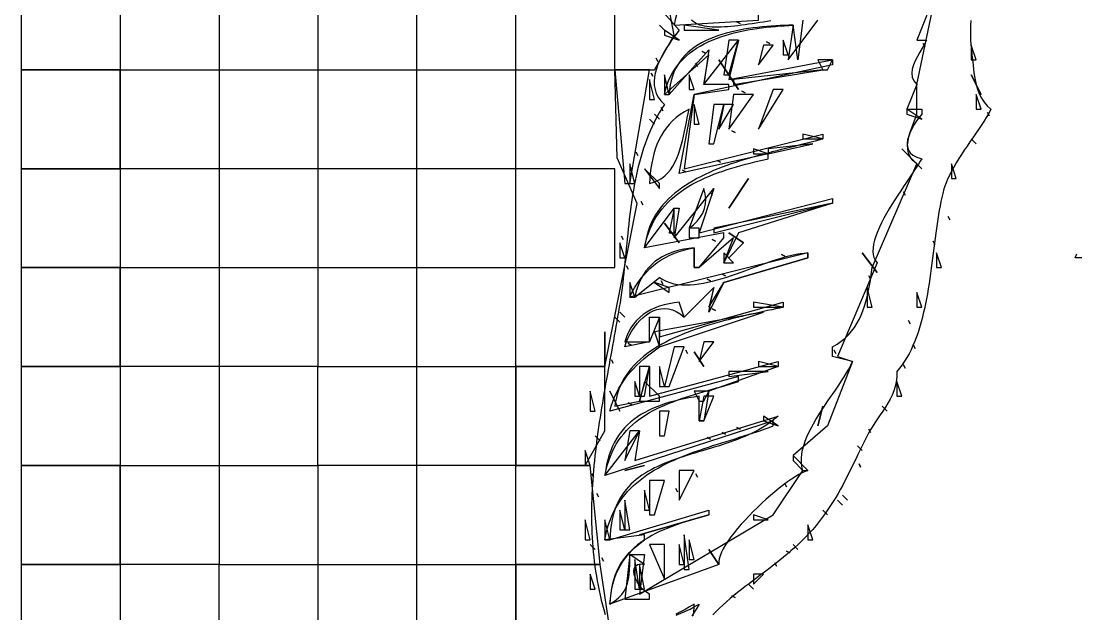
# Model space of a CAD drawing. Extents: x 0 to 320, y 0 to 433.
# Drawn here: x 0 to 213.2, y 183 to 302.8 of the extents above; entities that cross this region are included whole.
import ezdxf

# ---------------------------------------------------------------- set-up
doc = ezdxf.new("R2010")
doc.units = 0
for name, color, linetype in [('C139', 139, 'CONTINUOUS'), ('C147', 147, 'CONTINUOUS'), ('C149', 149, 'CONTINUOUS'), ('C155', 155, 'CONTINUOUS'), ('C157', 157, 'CONTINUOUS'), ('C158', 158, 'CONTINUOUS'), ('C159', 159, 'CONTINUOUS'), ('C167', 167, 'CONTINUOUS'), ('C168', 168, 'CONTINUOUS'), ('C169', 169, 'CONTINUOUS'), ('C178', 178, 'CONTINUOUS'), ('C179', 179, 'CONTINUOUS'), ('C250', 250, 'CONTINUOUS'), ('C251', 251, 'CONTINUOUS'), ('C252', 252, 'CONTINUOUS'), ('C253', 253, 'CONTINUOUS'), ('C254', 254, 'CONTINUOUS'), ('C27', 27, 'CONTINUOUS'), ('C37', 37, 'CONTINUOUS'), ('C7', 7, 'CONTINUOUS')]:
    doc.layers.add(name, color=color, linetype=linetype)

msp = doc.modelspace()

# ---------------------------------------------------------------- linework, layer by layer
at = {"layer": 'C139'}
for points in [[(130, 292), (130, 288), (131, 288), (130, 292)], [(126, 273), (129, 269), (129, 270), (126, 273)], [(128, 240), (129, 237), (150, 244), (128, 240)], [(162, 225), (161, 221), (162, 225)], [(126, 208), (126, 204), (127, 204), (126, 208)], [(125, 199), (139, 203), (125, 199)]]:
    msp.add_lwpolyline(points, dxfattribs=at)
at = {"layer": 'C147'}
for points in [[(154, 299), (154, 296), (155, 296), (154, 299)], [(139.333328, 268.333344), (139.666672, 267.666656), (139.333328, 268.333344)], [(141.666672, 251.666672), (142.333328, 251.333328), (141.666672, 251.666672)], [(148, 246), (148, 245), (154, 245), (148, 246)]]:
    msp.add_lwpolyline(points, dxfattribs=at)
at = {"layer": 'C149'}
msp.add_lwpolyline([(138, 227), (137, 222), (138, 222), (140, 227), (138, 227)], dxfattribs=at)
at = {"layer": 'C155'}
msp.add_lwpolyline([(149, 234), (149, 233), (153, 233), (149, 234)], dxfattribs=at)
at = {"layer": 'C157'}
for points in [[(143.666672, 280.666656), (144.333328, 280.333344), (143.666672, 280.666656)], [(151, 277), (151, 276), (160, 278), (151, 277)], [(138.666672, 250.666672), (139.333328, 250.333328), (138.666672, 250.666672)], [(135, 198), (135, 194), (136, 194), (135, 198)], [(125, 193), (125, 188), (126, 188), (125, 193)]]:
    msp.add_lwpolyline(points, dxfattribs=at)
at = {"layer": 'C158'}
msp.add_lwpolyline([(138, 238), (137, 234), (140, 238), (138, 238)], dxfattribs=at)
at = {"layer": 'C159'}
for points in [[(144, 291), (144, 290), (162, 293), (144, 291)], [(127, 197), (130, 190), (130, 197), (127, 197)]]:
    msp.add_lwpolyline(points, dxfattribs=at)
at = {"layer": 'C167'}
for points in [[(178, 277), (182, 273), (178, 277)], [(132, 265), (131, 260), (132, 260), (132, 265)], [(140, 261), (140, 260), (164, 266), (140, 261)], [(170, 256), (173, 252), (170, 256)], [(129.333328, 250.333328), (129.666672, 249.666672), (129.333328, 250.333328)], [(143, 232), (143, 231), (151, 232), (143, 232)]]:
    msp.add_lwpolyline(points, dxfattribs=at)
at = {"layer": 'C168'}
for points in [[(143, 299), (142, 292), (143, 292), (145, 299), (143, 299)], [(152, 289), (149, 281), (154, 289), (152, 289)], [(140, 286), (139, 278), (140, 278), (142, 286), (140, 286)], [(143, 265), (147, 271), (143, 265)], [(138, 269), (135, 261), (135.8861, 261.678), (136.6421, 262.4101), (137.2646, 263.1956), (137.75, 264.0341), (138.0949, 264.925), (138.2958, 265.8675), (138.3493, 266.8613), (138.2518, 267.9056), (138, 269)], [(143, 255), (146, 258), (143, 255)], [(125, 233), (125, 227), (126, 227), (127, 233), (125, 233)], [(129, 224), (129, 219), (130, 219), (131, 224), (129, 224)], [(133, 212), (133, 206), (136, 212), (133, 212)], [(134, 199), (134, 192), (135, 192), (134, 199)]]:
    msp.add_lwpolyline(points, dxfattribs=at)
at = {"layer": 'C169'}
msp.add_lwpolyline([(122, 206), (122, 200), (123, 200), (122, 206)], dxfattribs=at)
at = {"layer": 'C178'}
for points in [[(144, 288), (143, 281), (148, 288), (144, 288)], [(132, 237), (130, 229), (131, 229), (134, 237), (132, 237)], [(123, 220), (122, 214), (125, 220), (123, 220)], [(127, 210), (127, 203), (128, 203), (130, 210), (127, 210)]]:
    msp.add_lwpolyline(points, dxfattribs=at)
at = {"layer": 'C179'}
for points in [[(150, 298), (149, 294), (152, 298), (150, 298)], [(124, 194), (124, 188), (125, 188), (124, 194)]]:
    msp.add_lwpolyline(points, dxfattribs=at)
at = {"layer": 'C250'}
for points in [[(134, 302), (134, 301), (141, 301), (134, 302)], [(150.666672, 298.666656), (151.333328, 298.333344), (150.666672, 298.666656)], [(137.666672, 296.666656), (138.333328, 296.333344), (137.666672, 296.666656)], [(182.333328, 298.333344), (182.666672, 297.666656), (182.333328, 298.333344)], [(128.333328, 295.333344), (128.666672, 294.666656), (128.333328, 295.333344)], [(136.333328, 294.333344), (136.666672, 293.666656), (136.333328, 294.333344)], [(141, 295), (145, 289), (141, 295)], [(161, 295), (162, 293), (163, 293), (164, 295), (161, 295)], [(127, 291), (127, 287), (128, 287), (127, 291)], [(135, 292), (135, 289), (136, 289), (135, 292)], [(145.666672, 288.666656), (146.333328, 288.333344), (145.666672, 288.666656)], [(129.333328, 285.333344), (129.666672, 284.666656), (129.333328, 285.333344)], [(192, 279), (193, 278), (192, 279)], [(124.333336, 276.333344), (124.666664, 275.666656), (124.333336, 276.333344)], [(123, 274), (123, 270), (124, 270), (123, 274)], [(140.666672, 274.666656), (141.333328, 274.333344), (140.666672, 274.666656)], [(178.333328, 268.333344), (178.666672, 267.666656), (178.333328, 268.333344)], [(130, 262), (133, 258), (130, 262)], [(139.666672, 258.666656), (140.333328, 258.333344), (139.666672, 258.666656)], [(143, 260), (146, 258), (143, 260)], [(185, 256), (185, 253), (186, 253), (185, 256)], [(123, 250), (123, 247), (124, 247), (123, 250)], [(171, 249), (171, 245), (172, 245), (171, 249)], [(139.666672, 244.666672), (140.333328, 244.333328), (139.666672, 244.666672)], [(122.666664, 237.666672), (123.333336, 237.333328), (122.666664, 237.666672)], [(134.333328, 236.333328), (134.666672, 235.666672), (134.333328, 236.333328)], [(136, 236), (138, 233), (136, 236)], [(164.333328, 236.333328), (164.666672, 235.666672), (164.333328, 236.333328)], [(129, 233), (129, 229), (130, 229), (129, 233)], [(124, 230), (124, 227), (125, 227), (124, 230)], [(122.666664, 225.666672), (123.333336, 225.333328), (122.666664, 225.666672)], [(174, 225), (175, 224), (174, 225)], [(141.666672, 219.666672), (142.333328, 219.333328), (141.666672, 219.666672)], [(144.666672, 220.666672), (145.333328, 220.333328), (144.666672, 220.666672)], [(138.666672, 218.666672), (139.333328, 218.333328), (138.666672, 218.666672)], [(169, 217), (170, 216), (169, 217)], [(156, 215), (156, 214), (158, 212), (159, 212), (156, 215)], [(115.333336, 211.333328), (115.666664, 210.666672), (115.333336, 211.333328)], [(122, 212), (126, 213), (122, 212)], [(136.333328, 211.333328), (136.666672, 210.666672), (136.333328, 211.333328)], [(154.333328, 209.333328), (154.666672, 208.666672), (154.333328, 209.333328)], [(148, 203), (148, 202), (151, 202), (148, 203)], [(162, 204), (163, 203), (162, 204)], [(159, 201), (159, 198), (160, 198), (159, 201)], [(133, 197), (133, 193), (134, 193), (133, 197)], [(156, 197), (157, 196), (156, 197)], [(117.333336, 194.333328), (117.666664, 193.666672), (117.333336, 194.333328)], [(139, 196), (141, 193), (139, 196)]]:
    msp.add_lwpolyline(points, dxfattribs=at)
at = {"layer": 'C251'}
for points in [[(129, 302), (130, 301), (129, 302)], [(144.666672, 302.666656), (145.333328, 302.333344), (144.666672, 302.666656)], [(192, 292), (194, 288), (192, 292)], [(136, 286), (136, 282), (137, 282), (136, 286)], [(142, 286), (141, 281), (144, 286), (142, 286)], [(128, 284), (129, 283), (128, 284)], [(179, 285), (179, 284), (182, 283), (179, 285)], [(127, 283), (128, 282), (127, 283)], [(158, 280), (158, 279), (162, 279), (158, 280)], [(148, 277), (148, 276), (151, 276), (148, 277)], [(188, 274), (188, 271), (189, 271), (188, 274)], [(133.666672, 272.666656), (134.333328, 272.333344), (133.666672, 272.666656)], [(125.333336, 266.333344), (125.666664, 265.666656), (125.333336, 266.333344)], [(135, 261), (135, 259), (137, 259), (137, 261), (135, 261)], [(121, 258), (121, 255), (122, 255), (121, 258)], [(184.333328, 258.333344), (184.666672, 257.666656), (184.333328, 258.333344)], [(142, 256), (142, 254), (144, 254), (142, 256)], [(153.666672, 255.666672), (154.333328, 255.333328), (153.666672, 255.666672)], [(128, 250), (131, 248), (131, 249), (128, 250)], [(171.333328, 251.333328), (171.666672, 250.666672), (171.333328, 251.333328)], [(121, 244), (122, 243), (121, 244)], [(120, 243), (121, 242), (120, 243)], [(126, 230), (125, 226), (129, 226), (129, 227), (126, 230)], [(119, 228), (121, 224), (119, 228)], [(136, 228), (137, 226), (138, 226), (139, 228), (136, 228)], [(150, 223), (150, 222), (153, 221), (150, 223)], [(132.333328, 208.333328), (132.666672, 207.666672), (132.333328, 208.333328)], [(165, 206), (166, 205), (165, 206)], [(121, 204), (121, 200), (122, 200), (121, 204)], [(118, 202), (118, 198), (119, 198), (118, 202)], [(123, 195), (122, 186), (127, 186), (127, 187), (126.2243, 187.4787), (125.5393, 188.0748), (124.9555, 188.7543), (124.4835, 189.4831), (124.1339, 190.227), (123.9171, 190.9521), (123.8439, 191.6244), (123.9247, 192.2096), (124.1701, 192.6739), (124.5908, 192.9831), (125.1972, 193.1031), (126, 193), (123, 195)], [(152.333328, 193.333328), (152.666672, 192.666672), (152.333328, 193.333328)], [(115, 191), (115, 188), (116, 188), (115, 191)], [(147, 189), (148, 188), (147, 189)]]:
    msp.add_lwpolyline(points, dxfattribs=at)
at = {"layer": 'C252'}
for points in [[(146, 312), (142, 305), (144, 311), (142.9463, 310.968), (141.9297, 310.8958), (140.9517, 310.7804), (140.0139, 310.6192), (139.1179, 310.4094), (138.2652, 310.1482), (137.4576, 309.8328), (136.6966, 309.4605), (135.9837, 309.0286), (135.3207, 308.5342), (134.709, 307.9746), (134.1503, 307.3471), (133.6461, 306.6488), (133.1982, 305.877), (132.808, 305.029), (132.4771, 304.102), (132.2073, 303.0933), (132, 302), (149, 303), (149, 312), (146, 312)], [(158, 303), (157, 295), (156, 302), (155.1555, 301.979), (154.2923, 301.951), (153.4127, 301.9146), (152.5191, 301.8686), (151.614, 301.8119), (150.6998, 301.7431), (149.7789, 301.661), (148.8536, 301.5645), (147.9265, 301.4523), (146.9999, 301.3231), (146.0762, 301.1758), (145.1579, 301.0091), (144.2473, 300.8217), (143.3469, 300.6126), (142.4592, 300.3803), (141.5864, 300.1237), (140.731, 299.8417), (139.8955, 299.5328), (139.0823, 299.196), (138.2937, 298.83), (137.5321, 298.4335), (136.8001, 298.0054), (136.1, 297.5444), (135.4342, 297.0493), (134.8051, 296.5188), (134.2152, 295.9518), (133.6668, 295.3469), (133.1624, 294.7031), (132.7044, 294.019), (132.2952, 293.2934), (131.9372, 292.525), (131.6328, 291.7128), (131.3845, 290.8554), (131.1946, 289.9516), (131.0657, 289.0002), (131, 288), (139, 297), (138, 290), (145, 299), (143, 291), (164, 295), (164, 294), (136, 288), (134, 273), (162, 280), (162, 279), (161.2424, 278.7852), (160.4636, 278.5723), (159.6648, 278.3606), (158.8476, 278.1494), (158.0133, 277.938), (157.1634, 277.7256), (156.2993, 277.5117), (155.4225, 277.2956), (154.5343, 277.0764), (153.6362, 276.8536), (152.7297, 276.6265), (151.8161, 276.3943), (150.8969, 276.1563), (149.9736, 275.912), (149.0474, 275.6605), (148.12, 275.4012), (147.1926, 275.1334), (146.2668, 274.8564), (145.3439, 274.5696), (144.4255, 274.2721), (143.5128, 273.9634), (142.6074, 273.6427), (141.7107, 273.3094), (140.8241, 272.9627), (139.949, 272.602), (139.0868, 272.2266), (138.2391, 271.8357), (137.4072, 271.4288), (136.5925, 271.005), (135.7966, 270.5638), (135.0207, 270.1043), (134.2663, 269.626), (133.535, 269.1281), (132.828, 268.61), (132.1468, 268.0709), (131.4929, 267.5101), (130.8677, 266.9271), (130.2726, 266.321), (129.709, 265.6912), (129.1784, 265.0369), (128.6822, 264.3576), (128.2218, 263.6525), (127.7987, 262.9209), (127.4142, 262.1621), (127.0699, 261.3754), (126.7671, 260.5602), (126.5073, 259.7158), (126.2919, 258.8414), (126.1223, 257.9363), (126, 257), (132, 265), (133, 265), (132, 259), (140, 269), (137, 260), (164, 267), (164, 266), (145, 260), (142, 254), (144, 259), (137, 253), (136, 253), (136, 257), (134.9525, 256.8812), (133.9452, 256.7177), (132.9788, 256.5082), (132.0543, 256.2515), (131.1725, 255.9463), (130.3343, 255.5914), (129.5406, 255.1856), (128.7923, 254.7275), (128.0903, 254.2159), (127.4354, 253.6497), (126.8285, 253.0274), (126.2706, 252.348), (125.7625, 251.6101), (125.3051, 250.8125), (124.8992, 249.9539), (124.5458, 249.0331), (124.2458, 248.0489), (124, 247), (129, 251), (129.6788, 250.5813), (130.3888, 250.2366), (131.1283, 249.9621), (131.8954, 249.7541), (132.6884, 249.6089), (133.5055, 249.5228), (134.3449, 249.492), (135.205, 249.5128), (136.0839, 249.5816), (136.9798, 249.6945), (137.891, 249.8479), (138.8157, 250.0381), (139.7521, 250.2614), (140.6985, 250.5139), (141.6532, 250.7921), (142.6142, 251.0922), (143.58, 251.4105), (144.5486, 251.7432), (145.5184, 252.0866), (146.4876, 252.4371), (147.4544, 252.7909), (148.417, 253.1443), (149.3737, 253.4935), (150.3226, 253.8349), (151.2621, 254.1648), (152.1904, 254.4794), (153.1057, 254.7749), (154.0062, 255.0478), (154.8901, 255.2943), (155.7558, 255.5106), (156.6013, 255.693), (157.4251, 255.8378), (158.2252, 255.9414), (159, 256), (159, 255), (142, 250), (139, 244), (140, 249), (134, 243), (133, 246), (131.958, 245.8638), (130.9489, 245.6833), (129.9751, 245.4555), (129.0394, 245.1777), (128.1442, 244.8469), (127.2923, 244.4602), (126.4861, 244.015), (125.7285, 243.5082), (125.0218, 242.9371), (124.3688, 242.2988), (123.7721, 241.5905), (123.2342, 240.8093), (122.7578, 239.9524), (122.3455, 239.0169), (122, 238), (127, 238), (127, 243), (129, 243), (129, 239), (154, 246), (154, 245), (153.2527, 244.8307), (152.4816, 244.6596), (151.6884, 244.486), (150.8746, 244.3092), (150.0419, 244.1286), (149.192, 243.9436), (148.3266, 243.7537), (147.4472, 243.5581), (146.5556, 243.3563), (145.6535, 243.1477), (144.7424, 242.9316), (143.8241, 242.7075), (142.9001, 242.4746), (141.9722, 242.2325), (141.0421, 241.9804), (140.1113, 241.7179), (139.1816, 241.4441), (138.2545, 241.1586), (137.3318, 240.8608), (136.4151, 240.5499), (135.5061, 240.2255), (134.6064, 239.8868), (133.7177, 239.5333), (132.8417, 239.1643), (131.98, 238.7793), (131.1342, 238.3776), (130.3061, 237.9586), (129.4972, 237.5217), (128.7093, 237.0663), (127.944, 236.5917), (127.203, 236.0974), (126.4878, 235.5827), (125.8003, 235.047), (125.142, 234.4897), (124.5146, 233.9103), (123.9198, 233.3079), (123.3592, 232.6822), (122.8344, 232.0324), (122.3472, 231.3579), (121.8992, 230.6581), (121.492, 229.9324), (121.1274, 229.1802), (120.8069, 228.4009), (120.5323, 227.5938), (120.3051, 226.7584), (120.1271, 225.894), (120, 225), (125, 226), (127, 233), (127, 227), (153, 234), (153, 233), (139, 228), (138, 222), (137, 222), (137, 227), (135.9765, 226.8406), (134.9689, 226.6652), (133.9784, 226.4723), (133.0059, 226.2607), (132.0529, 226.029), (131.1203, 225.7758), (130.2094, 225.4999), (129.3212, 225.2), (128.4571, 224.8746), (127.6181, 224.5226), (126.8054, 224.1425), (126.0202, 223.7331), (125.2636, 223.293), (124.5368, 222.8209), (123.841, 222.3155), (123.1772, 221.7754), (122.5468, 221.1994), (121.9508, 220.5861), (121.3903, 219.9342), (120.8667, 219.2423), (120.381, 218.5091), (119.9343, 217.7334), (119.5279, 216.9138), (119.163, 216.049), (118.8406, 215.1376), (118.5619, 214.1783), (118.3281, 213.1698), (118.1404, 212.1108), (118, 211), (125, 220), (124, 214), (153, 223), (152.4038, 222.4863), (151.7874, 221.9985), (151.152, 221.5355), (150.4985, 221.0959), (149.8282, 220.6784), (149.1421, 220.2818), (148.4414, 219.9048), (147.727, 219.5461), (147.0002, 219.2046), (146.262, 218.8788), (145.5136, 218.5675), (144.7559, 218.2695), (143.9902, 217.9835), (143.2175, 217.7082), (142.4389, 217.4424), (141.6555, 217.1847), (140.8685, 216.934), (140.0789, 216.6889), (139.2878, 216.4482), (138.4963, 216.2106), (137.7056, 215.9748), (136.9166, 215.7396), (136.1306, 215.5037), (135.3486, 215.2658), (134.5718, 215.0247), (133.8011, 214.779), (133.0378, 214.5276), (132.2829, 214.2691), (131.5376, 214.0023), (130.8028, 213.7259), (130.0798, 213.4387), (129.3696, 213.1393), (128.6733, 212.8266), (127.9921, 212.4991), (127.327, 212.1557), (126.6791, 211.7952), (126.0495, 211.4161), (125.4393, 211.0173), (124.8497, 210.5975), (124.2817, 210.1554), (123.7364, 209.6897), (123.2149, 209.1992), (122.7184, 208.6827), (122.2479, 208.1387), (121.8045, 207.5662), (121.3893, 206.9637), (121.0035, 206.33), (120.6481, 205.664), (120.3242, 204.9642), (120.0329, 204.2294), (119.7754, 203.4584), (119.5527, 202.6498), (119.3659, 201.8025), (119.2161, 200.9151), (119.1045, 199.9864), (119.032, 199.0151), (119, 198), (139, 204), (139, 203), (138.0405, 202.736), (137.0873, 202.4684), (136.1419, 202.1956), (135.2059, 201.9159), (134.2806, 201.6279), (133.3678, 201.33), (132.4689, 201.0206), (131.5855, 200.6981), (130.719, 200.3611), (129.871, 200.008), (129.0431, 199.6371), (128.2367, 199.247), (127.4535, 198.836), (126.6949, 198.4027), (125.9625, 197.9454), (125.2578, 197.4626), (124.5823, 196.9528), (123.9376, 196.4144), (123.3252, 195.8458), (122.7466, 195.2455), (122.2034, 194.6119), (121.697, 193.9434), (121.2291, 193.2386), (120.8012, 192.4958), (120.4148, 191.7135), (120.0713, 190.8901), (119.7724, 190.024), (119.5196, 189.1138), (119.3145, 188.1579), (119.1584, 187.1546), (119.0531, 186.1025), (119, 185), (119.9503, 185.5931), (120.7364, 186.2284), (121.3739, 186.9064), (121.8783, 187.6274), (122.2653, 188.392), (122.5506, 189.2005), (122.7497, 190.0535), (122.8783, 190.9513), (122.952, 191.8944), (122.9865, 192.8832), (122.9972, 193.9183), (123, 195), (126, 195), (125, 187), (152, 203), (158, 212), (157.8128, 212.8097), (157.72, 213.6332), (157.7152, 214.4691), (157.7926, 215.316), (157.9461, 216.1725), (158.1695, 217.0374), (158.4569, 217.9093), (158.8021, 218.7867), (159.1991, 219.6685), (159.6418, 220.5531), (160.1243, 221.4393), (160.6403, 222.3257), (161.1839, 223.211), (161.749, 224.0937), (162.3295, 224.9726), (162.9194, 225.8463), (163.5126, 226.7135), (164.103, 227.5728), (164.6846, 228.4228), (165.2514, 229.2621), (165.7972, 230.0896), (166.316, 230.9037), (166.8017, 231.7031), (167.2483, 232.4866), (167.6498, 233.2526), (168, 234), (164, 235), (164, 237), (164.916, 237.5349), (165.7539, 238.121), (166.5177, 238.7552), (167.2115, 239.4346), (167.8395, 240.156), (168.4056, 240.9166), (168.914, 241.7134), (169.3688, 242.5432), (169.774, 243.4032), (170.1337, 244.2903), (170.4521, 245.2016), (170.7332, 246.1339), (170.9811, 247.0844), (171.1999, 248.05), (171.3936, 249.0278), (171.5664, 250.0146), (171.7223, 251.0076), (171.8655, 252.0037), (172, 253), (181, 274), (180.2334, 274.6728), (179.6892, 275.3909), (179.3425, 276.1493), (179.1684, 276.9434), (179.1419, 277.7683), (179.2382, 278.6191), (179.4324, 279.491), (179.6996, 280.3794), (180.0148, 281.2792), (180.3532, 282.1858), (180.6899, 283.0943), (181, 284), (181, 290), (185, 309)], [(192, 298), (192, 295), (193, 295), (192, 298)], [(127.333336, 292.333344), (127.666664, 291.666656), (127.333336, 292.333344)], [(127, 270), (127.8889, 270.2528), (128.6974, 270.6003), (129.4303, 271.0355), (130.0924, 271.5513), (130.6886, 272.1406), (131.2237, 272.7964), (131.7024, 273.5116), (132.1297, 274.2791), (132.5103, 275.0919), (132.8492, 275.9429), (133.151, 276.8251), (133.4207, 277.7313), (133.6631, 278.6545), (133.883, 279.5877), (134.0852, 280.5237), (134.2745, 281.4556), (134.4558, 282.3762), (134.634, 283.2785), (134.8137, 284.1555), (135, 285), (134.0511, 284.4882), (133.1759, 283.9253), (132.3718, 283.3138), (131.636, 282.6561), (130.9659, 281.9548), (130.3587, 281.2122), (129.8118, 280.4311), (129.3224, 279.6137), (128.8878, 278.7627), (128.5054, 277.8805), (128.1725, 276.9696), (127.8863, 276.0325), (127.6442, 275.0718), (127.4434, 274.0898), (127.2813, 273.0892), (127.1552, 272.0723), (127.0623, 271.0417), (127, 270)], [(122.333336, 253.333328), (122.666664, 252.666672), (122.333336, 253.333328)], [(180.333328, 237.333328), (180.666672, 236.666672), (180.333328, 237.333328)], [(177, 230), (177, 227), (178, 227), (177, 230)], [(171.333328, 220.333328), (171.666672, 219.666672), (171.333328, 220.333328)], [(116, 219), (117, 218), (116, 219)], [(169.333328, 213.333328), (169.666672, 212.666672), (169.333328, 213.333328)], [(166, 207), (167, 206), (166, 207)], [(115, 197), (116, 196), (115, 197)], [(148, 191), (148, 189), (150, 191), (148, 191)], [(136, 185), (135.0914, 184.4283), (134.1752, 183.9018), (133.2519, 183.4165), (132.322, 182.9684)], [(135.8097, 182.6052), (135.954, 183.4275), (136.0191, 184.2269), (136, 185)]]:
    msp.add_lwpolyline(points, dxfattribs=at)
at = {"layer": 'C253'}
for points in [[(185, 309), (181, 299), (183, 299), (182.579, 298.1999), (182.1031, 297.3765), (181.6064, 296.5363), (181.1233, 295.686), (180.6879, 294.8319), (180.3347, 293.9809), (180.0979, 293.1393), (180.0117, 292.3139), (180.1105, 291.5111), (180.4285, 290.7376), (181, 290), (179, 285), (182, 285), (182, 284), (181.489, 283.3537), (180.9826, 282.6551), (180.4992, 281.9173), (180.0573, 281.1537), (179.6756, 280.3774), (179.3725, 279.6016), (179.1664, 278.8395), (179.0761, 278.1044), (179.1199, 277.4095), (179.3164, 276.7679), (179.6842, 276.193), (180.2417, 275.6979), (181.0074, 275.2958), (182, 275), (181.7065, 274.4918), (181.3523, 273.9189), (180.9443, 273.2864), (180.4894, 272.5998), (179.9944, 271.8642), (179.4664, 271.085), (178.9123, 270.2675), (178.3389, 269.4168), (177.7532, 268.5384), (177.1622, 267.6375), (176.5727, 266.7194), (175.9917, 265.7893), (175.426, 264.8526), (174.8827, 263.9145), (174.3686, 262.9803), (173.8907, 262.0554), (173.4558, 261.1449), (173.071, 260.2542), (172.7431, 259.3886), (172.479, 258.5533), (172.2857, 257.7537), (172.1701, 256.9949), (172.1392, 256.2824), (172.1997, 255.6213), (172.3588, 255.0171), (172.6232, 254.4748), (173, 254), (165, 235), (168, 234), (163, 221), (156, 215), (159, 212), (158.4502, 211.7969), (157.8379, 211.5125), (157.1694, 211.1523), (156.4513, 210.7215), (155.6899, 210.2254), (154.8916, 209.6693), (154.0629, 209.0585), (153.2102, 208.3984), (152.3399, 207.6941), (151.4584, 206.9511), (150.5721, 206.1747), (149.6875, 205.3701), (148.811, 204.5427), (147.949, 203.6978), (147.108, 202.8406), (146.2943, 201.9765), (145.5143, 201.1108), (144.7746, 200.2488), (144.0814, 199.3959), (143.4413, 198.5572), (142.8606, 197.7381), (142.3458, 196.944), (141.9033, 196.1801), (141.5396, 195.4518), (141.2609, 194.7643), (141.0738, 194.1229), (140.9847, 193.5331), (141, 193), (119, 185), (119.0836, 186.1248), (119.2159, 187.2007), (119.3983, 188.2303), (119.6321, 189.2165), (119.9188, 190.1621), (120.2597, 191.0699), (120.6563, 191.9426), (121.1099, 192.7831), (121.6219, 193.5942), (122.1938, 194.3787), (122.827, 195.1394), (123.5228, 195.8791), (124.2826, 196.6005), (125.1079, 197.3065), (126, 198), (126, 199), (118, 198), (118.1788, 198.9949), (118.3982, 199.9534), (118.6572, 200.8762), (118.9545, 201.7644), (119.2889, 202.6189), (119.6592, 203.4407), (120.0643, 204.2307), (120.503, 204.9899), (120.974, 205.7192), (121.4763, 206.4195), (122.0086, 207.0919), (122.5697, 207.7372), (123.1585, 208.3565), (123.7738, 208.9506), (124.4144, 209.5206), (125.0791, 210.0674), (125.7667, 210.5918), (126.476, 211.095), (127.2059, 211.5778), (127.9552, 212.0412), (128.7227, 212.4862), (129.5072, 212.9136), (130.3075, 213.3245), (131.1225, 213.7198), (131.9509, 214.1004), (132.7916, 214.4673), (133.6435, 214.8215), (134.5052, 215.1638), (135.3756, 215.4954), (136.2537, 215.817), (137.138, 216.1297), (138.0276, 216.4344), (138.9211, 216.7321), (139.8175, 217.0237), (140.7155, 217.3101), (141.614, 217.5924), (142.5117, 217.8714), (143.4075, 218.1482), (144.3002, 218.4236), (145.1886, 218.6987), (146.0716, 218.9743), (146.9479, 219.2515), (147.8164, 219.5312), (148.6759, 219.8142), (149.5251, 220.1017), (150.363, 220.3945), (151.1884, 220.6936), (152, 221), (152, 222), (118, 211), (118.2098, 212.036), (118.4605, 213.0254), (118.7508, 213.9695), (119.0794, 214.8698), (119.4451, 215.7276), (119.8466, 216.5446), (120.2827, 217.322), (120.752, 218.0614), (121.2535, 218.7642), (121.7857, 219.4318), (122.3476, 220.0658), (122.9377, 220.6674), (123.5549, 221.2383), (124.1979, 221.7798), (124.8654, 222.2933), (125.5563, 222.7804), (126.2692, 223.2424), (127.0029, 223.6809), (127.7562, 224.0972), (128.5278, 224.4928), (129.3164, 224.8692), (130.1208, 225.2277), (130.9397, 225.5699), (131.772, 225.8972), (132.6163, 226.211), (133.4714, 226.5128), (134.336, 226.804), (135.2089, 227.0861), (136.0888, 227.3605), (136.9746, 227.6287), (137.8648, 227.892), (138.7584, 228.1521), (139.6539, 228.4102), (140.5503, 228.6678), (141.4462, 228.9265), (142.3403, 229.1876), (143.2315, 229.4526), (144.1185, 229.7229), (145, 230), (145, 231), (119, 224), (119.2669, 224.9945), (119.5845, 225.9527), (119.9507, 226.8761), (120.3634, 227.7663), (120.8205, 228.6247), (121.3199, 229.4528), (121.8594, 230.2523), (122.437, 231.0245), (123.0505, 231.7711), (123.6979, 232.4934), (124.377, 233.1931), (125.0857, 233.8717), (125.822, 234.5305), (126.5836, 235.1713), (127.3686, 235.7955), (128.1747, 236.4045), (129, 237), (129, 243), (127, 238), (122, 237), (122.2713, 237.8311), (122.6051, 238.6536), (122.9974, 239.459), (123.4443, 240.2385), (123.9417, 240.9837), (124.4858, 241.686), (125.0726, 242.3367), (125.698, 242.9272), (126.3582, 243.4491), (127.0492, 243.8937), (127.767, 244.2524), (128.5077, 244.5166), (129.2673, 244.6778), (130.0418, 244.7273), (130.8273, 244.6566), (131.6198, 244.4571), (132.4154, 244.1202), (133.2101, 243.6374), (134, 243), (140, 249), (139, 245), (142, 250), (159, 255), (159, 256), (123, 247), (123.4577, 247.9623), (123.9572, 248.8803), (124.4979, 249.7536), (125.079, 250.5816), (125.6999, 251.3638), (126.3599, 252.0997), (127.0582, 252.7889), (127.7942, 253.4309), (128.5672, 254.025), (129.3766, 254.571), (130.2215, 255.0682), (131.1013, 255.5161), (132.0154, 255.9143), (132.9629, 256.2623), (133.9434, 256.5596), (134.9559, 256.8056), (136, 257), (136, 253), (137, 253), (142, 259), (142, 260), (126, 257), (126.2147, 258.0296), (126.4767, 259.0164), (126.7844, 259.9617), (127.1361, 260.8665), (127.5302, 261.732), (127.965, 262.5592), (128.439, 263.3494), (128.9506, 264.1036), (129.498, 264.823), (130.0797, 265.5086), (130.694, 266.1617), (131.3394, 266.7834), (132.0141, 267.3748), (132.7166, 267.9369), (133.4452, 268.4711), (134.1983, 268.9782), (134.9744, 269.4596), (135.7716, 269.9163), (136.5885, 270.3495), (137.4234, 270.7603), (138.2746, 271.1498), (139.1406, 271.5191), (140.0197, 271.8694), (140.9103, 272.2018), (141.8108, 272.5175), (142.7195, 272.8175), (143.6348, 273.103), (144.5551, 273.3751), (145.4787, 273.6349), (146.4041, 273.8837), (147.3296, 274.1224), (148.2535, 274.3523), (149.1743, 274.5744), (150.0903, 274.7899), (151, 275), (151, 276), (133, 272), (136, 288), (143, 289), (143, 290), (138, 290), (139, 296), (130, 288), (130.2274, 288.9691), (130.5079, 289.8923), (130.8393, 290.7706), (131.2196, 291.6052), (131.6467, 292.3973), (132.1186, 293.1479), (132.6332, 293.8582), (133.1884, 294.5294), (133.7821, 295.1625), (134.4124, 295.7588), (135.0772, 296.3193), (135.7743, 296.8451), (136.5017, 297.3375), (137.2574, 297.7976), (138.0393, 298.2264), (138.8453, 298.6252), (139.6734, 298.995), (140.5215, 299.3371), (141.3875, 299.6525), (142.2694, 299.9423), (143.1651, 300.2078), (144.0725, 300.45), (144.9897, 300.6701), (145.9144, 300.8692), (146.8448, 301.0485), (147.7786, 301.2091), (148.7138, 301.3521), (149.6485, 301.4786), (150.5804, 301.5899), (151.5076, 301.687), (152.428, 301.7711), (153.3394, 301.8433), (154.24, 301.9048), (155.1275, 301.9566), (156, 302), (155, 295), (161, 303)], [(129.426697, 305.058624), (133, 301), (132.5048, 300.3602), (131.9904, 299.6764), (131.4668, 298.9534), (130.944, 298.196), (130.4319, 297.409), (129.9406, 296.5974), (129.4801, 295.7659), (129.0605, 294.9194), (128.6916, 294.0627), (128.3836, 293.2006), (128.1464, 292.3381), (127.9901, 291.4799), (127.9246, 290.6308), (127.9599, 289.7958), (128.1062, 288.9796), (128.3733, 288.187), (128.7713, 287.423), (129.3102, 286.6924), (130, 286), (129.4638, 285.1483), (128.9559, 284.2883), (128.4752, 283.4202), (128.021, 282.5442), (127.5922, 281.6606), (127.1878, 280.7697), (126.807, 279.8717), (126.4489, 278.9669), (126.1124, 278.0555), (125.7967, 277.1378), (125.5008, 276.214), (125.2237, 275.2844), (124.9646, 274.3493), (124.7225, 273.4089), (124.4964, 272.4635), (124.2855, 271.5134), (124.0888, 270.5587), (123.9053, 269.5997), (123.7341, 268.6368), (123.5743, 267.6702), (123.4249, 266.7), (123.2851, 265.7267), (123.1538, 264.7504), (123.0301, 263.7714), (122.9131, 262.7899), (122.8019, 261.8063), (122.6955, 260.8207), (122.593, 259.8335), (122.4935, 258.8449), (122.3959, 257.8551), (122.2994, 256.8644), (122.2031, 255.873), (122.1059, 254.8813), (122.007, 253.8895), (121.9054, 252.8978), (121.8003, 251.9065), (121.6905, 250.9158), (121.5753, 249.9261), (121.4537, 248.9375), (121.3247, 247.9503), (121.1874, 246.9648), (121.0409, 245.9813), (120.8842, 245), (120.7225, 244.0319), (120.558, 243.0637), (120.3909, 242.0953), (120.2215, 241.1268), (120.0503, 240.158), (119.8773, 239.1891), (119.7031, 238.22), (119.528, 237.2507), (119.3521, 236.2813), (119.176, 235.3118), (118.9998, 234.3421), (118.8239, 233.3723), (118.6487, 232.4023), (118.4744, 231.4322), (118.3013, 230.462), (118.1299, 229.4917), (117.9604, 228.5213), (117.7931, 227.5508), (117.6283, 226.5802), (117.4664, 225.6095), (117.3077, 224.6388), (117.1526, 223.6679), (117.0012, 222.697), (116.854, 221.726), (116.7113, 220.755), (116.5734, 219.7839), (116.4406, 218.8128), (116.3132, 217.8416), (116.1916, 216.8704), (116.076, 215.8992), (115.9669, 214.928), (115.8644, 213.9567), (115.769, 212.9854), (115.681, 212.0142), (115.6006, 211.0429), (115.5282, 210.0716), (115.4642, 209.1004), (115.4088, 208.1292), (115.3623, 207.158), (115.3251, 206.1868), (115.2976, 205.2157), (115.2799, 204.2446), (115.2725, 203.2736), (115.2756, 202.3026), (115.2897, 201.3317), (115.3149, 200.3609), (115.3516, 199.3901), (115.4002, 198.4194), (115.461, 197.4488), (115.5342, 196.4783), (115.6203, 195.5079), (115.7195, 194.5376), (115.8321, 193.5675), (115.9585, 192.5974), (116.0989, 191.6275), (116.2538, 190.6576), (116.4234, 189.688), (116.6081, 188.7184), (116.8081, 187.749), (117.0238, 186.7798), (117.2555, 185.8107), (117.5036, 184.8418), (117.7683, 183.8731), (118.0499, 182.9045)], [(151.5259, 302.8847), (150.7745, 302.7627), (150.0219, 302.641), (149.2696, 302.5209), (148.5192, 302.4034), (147.7723, 302.2898), (147.0306, 302.181), (146.2957, 302.0784), (145.5691, 301.9829), (144.8526, 301.8958), (144.1477, 301.8182), (143.456, 301.7512), (142.7792, 301.6959), (142.1189, 301.6535), (141.4767, 301.6252), (140.8542, 301.6119), (140.2531, 301.615), (139.6749, 301.6355), (139.1213, 301.6745), (138.5938, 301.7333), (138.0942, 301.8128), (137.624, 301.9143), (137.1849, 302.0389), (136.7784, 302.1877), (136.4062, 302.3619), (136.0699, 302.5626), (135.7711, 302.791), (135.5114, 303.0481)], [(195.333328, 284.333344), (195.666672, 283.666656), (195.333328, 284.333344)], [(187.333328, 263.333344), (187.666672, 262.666656), (187.333328, 263.333344)], [(121.333336, 259.333344), (121.666664, 258.666656), (121.333336, 259.333344)], [(181, 248), (181, 245), (182, 245), (181, 248)], [(179.333328, 242.333328), (179.666672, 241.666672), (179.333328, 242.333328)], [(119.333336, 234.333328), (119.666664, 233.666672), (119.333336, 234.333328)], [(178.333328, 233.333328), (178.666672, 232.666672), (178.333328, 233.333328)], [(115, 228), (115, 224), (116, 224), (115, 228)], [(114, 216), (114, 213), (115, 213), (114, 216)], [(116.333336, 207.333328), (116.666664, 206.666672), (116.333336, 207.333328)], [(114, 202), (114, 198), (115, 198), (114, 202)], [(154.666672, 195.666672), (155.333328, 195.333328), (154.666672, 195.666672)], [(143.666672, 186.666672), (144.333328, 186.333328), (143.666672, 186.666672)], [(132.4123, 182.7435), (133.3489, 183.1251), (134.2769, 183.5372), (135.1955, 183.9841), (136.1035, 184.4703), (137, 185), (136.5274, 184.1794), (136.0424, 183.3565), (135.5451, 182.5316)]]:
    msp.add_lwpolyline(points, dxfattribs=at)
at = {"layer": 'C254'}
for points in [[(40, 413), (40, 393), (20, 393), (20, 373), (40, 373), (40, 353), (20, 353), (20, 333), (40, 333), (40, 313), (20, 313), (20, 293), (40, 293), (40, 273), (20, 273), (20, 253), (40, 253), (40, 233), (20, 233), (20, 213), (40, 213), (40, 193), (20, 193), (20, 173)], [(60, 313), (60, 293), (80, 293), (80, 313), (60, 313)], [(80, 173), (80, 193), (100, 193), (100, 213), (80, 213), (80, 233), (100, 233), (100, 253), (120, 253), (120, 273), (100, 273), (100, 293), (120, 293), (120, 313)], [(0, 293), (0, 273), (20, 273), (20, 293), (0, 293)], [(120, 293), (122, 270), (123, 270), (127, 293), (120, 293)], [(60, 273), (60, 253), (80, 253), (80, 273), (60, 273)], [(0, 253), (0, 233), (20, 233), (20, 253), (0, 253)], [(118, 240), (118, 233), (100, 233), (100, 213), (114, 213), (118, 220), (118, 221), (118, 240)], [(0, 213), (0, 193), (20, 193), (20, 213), (0, 213)], [(40, 173), (40, 193), (60, 193), (60, 173)], [(100, 193), (100, 173), (119, 180), (117, 193), (100, 193)]]:
    msp.add_lwpolyline(points, dxfattribs=at)
at = {"layer": 'C27'}
msp.add_lwpolyline([(130, 301), (130, 300), (133, 299), (130, 301)], dxfattribs=at)
at = {"layer": 'C37'}
msp.add_lwpolyline([(193, 288), (193, 285), (194, 285), (193, 288)], dxfattribs=at)
at = {"layer": 'C7'}
for points in [[(0, 313), (0, 293), (20, 293), (20, 273), (0, 273), (0, 253), (20, 253), (20, 233), (0, 233), (0, 213), (20, 213), (20, 193), (0, 193), (0, 173)], [(40, 313), (40, 293), (60, 293), (60, 273), (40, 273), (40, 253), (60, 253), (60, 233), (40, 233), (40, 213), (60, 213), (60, 193), (80, 193), (80, 213), (60, 213), (60, 233), (80, 233), (80, 253), (100, 253), (100, 273), (80, 273), (80, 293), (100, 293), (100, 313)], [(100, 172), (100, 193), (117, 193), (115, 213), (100, 213), (100, 233), (118, 233), (124.498459, 265.960632), (120.473763, 275.173615), (120, 293), (128, 293), (132, 300), (129.839508, 311.396606)], [(191.9282, 302.9275), (191.8647, 301.9506), (191.8404, 300.9788), (191.8512, 300.0065), (191.8931, 299.0282), (191.962, 298.038), (192.054, 297.0305), (192.1651, 296), (192.2734, 294.9969), (192.3792, 293.985), (192.4948, 292.9715), (192.6325, 291.9639), (192.8045, 290.9695), (193.023, 289.9958), (193.3005, 289.05), (193.649, 288.1397), (194.081, 287.2721), (194.6086, 286.4547), (195.2442, 285.6949), (196, 285)], [(196, 285), (195.5439, 284.1795), (195.0569, 283.3588), (194.5435, 282.5375), (194.0083, 281.715), (193.4559, 280.8909), (192.891, 280.0646), (192.3182, 279.2357), (191.7421, 278.4037), (191.1672, 277.5681), (190.5983, 276.7284), (190.0399, 275.8842), (189.4967, 275.0349), (188.9732, 274.18), (188.4741, 273.3192), (188.004, 272.4518), (187.5675, 271.5774), (187.1693, 270.6955), (186.8138, 269.8056), (186.5059, 268.9072), (186.25, 268), (186.0584, 267.1962), (185.8784, 266.3657), (185.709, 265.51), (185.5488, 264.6308), (185.3969, 263.7299), (185.252, 262.8088), (185.1131, 261.8692), (184.979, 260.9128), (184.8485, 259.9413), (184.7206, 258.9563), (184.594, 257.9594), (184.4677, 256.9524), (184.3405, 255.9369), (184.2113, 254.9145), (184.0789, 253.887), (183.9423, 252.856), (183.8002, 251.8231), (183.6515, 250.7901), (183.4951, 249.7585), (183.3299, 248.7301), (183.1547, 247.7065), (182.9684, 246.6893), (182.7699, 245.6803), (182.558, 244.6811), (182.3315, 243.6934), (182.0894, 242.7188), (181.8305, 241.7589), (181.5536, 240.8155), (181.2577, 239.8903), (180.9416, 238.9848), (180.6042, 238.1008), (180.2442, 237.2398), (179.8607, 236.4037), (179.4524, 235.5939), (179.0182, 234.8123), (178.557, 234.0604), (178.0677, 233.3399), (177.549, 232.6526), (177, 232), (176.9827, 230.9368), (176.8686, 229.9356), (176.6672, 228.9886), (176.3883, 228.088), (176.0417, 227.2258), (175.637, 226.3944), (175.184, 225.5858), (174.6925, 224.7922), (174.172, 224.0058), (173.6325, 223.2188), (173.0835, 222.4233), (172.5349, 221.6115), (171.9964, 220.7756), (171.4776, 219.9077), (170.9884, 219), (170.5019, 218.0317), (170.0296, 217.0781), (169.5693, 216.1385), (169.1185, 215.2123), (168.6749, 214.2989), (168.2362, 213.3976), (167.8001, 212.5077), (167.3642, 211.6285), (166.9261, 210.7595), (166.4836, 209.9), (166.0343, 209.0493), (165.5758, 208.2068), (165.1059, 207.3717), (164.6221, 206.5436), (164.1222, 205.7217), (163.6038, 204.9053), (163.0645, 204.0938), (162.5021, 203.2866), (161.9142, 202.483), (161.2984, 201.6823), (160.6524, 200.884), (159.9739, 200.0873), (159.2605, 199.2916), (158.51, 198.4962), (157.7199, 197.7006), (157.0226, 197.0312), (156.3101, 196.3756), (155.5839, 195.7324), (154.8454, 195.1005), (154.0962, 194.4784), (153.3377, 193.8649), (152.5714, 193.2588), (151.7988, 192.6586), (151.0214, 192.0632), (150.2406, 191.4711), (149.4581, 190.8812), (148.6752, 190.2922), (147.8934, 189.7027), (147.1143, 189.1114), (146.3393, 188.5171), (145.57, 187.9185), (144.8077, 187.3142), (144.054, 186.703), (143.3104, 186.0836), (142.5784, 185.4546), (141.8595, 184.8149), (141.1551, 184.1631), (140.4667, 183.4978), (139.7959, 182.8179)], [(215, 255), (213, 255), (213.3647, 255.7827)]]:
    msp.add_lwpolyline(points, dxfattribs=at)

doc.saveas('drawing.dxf')
